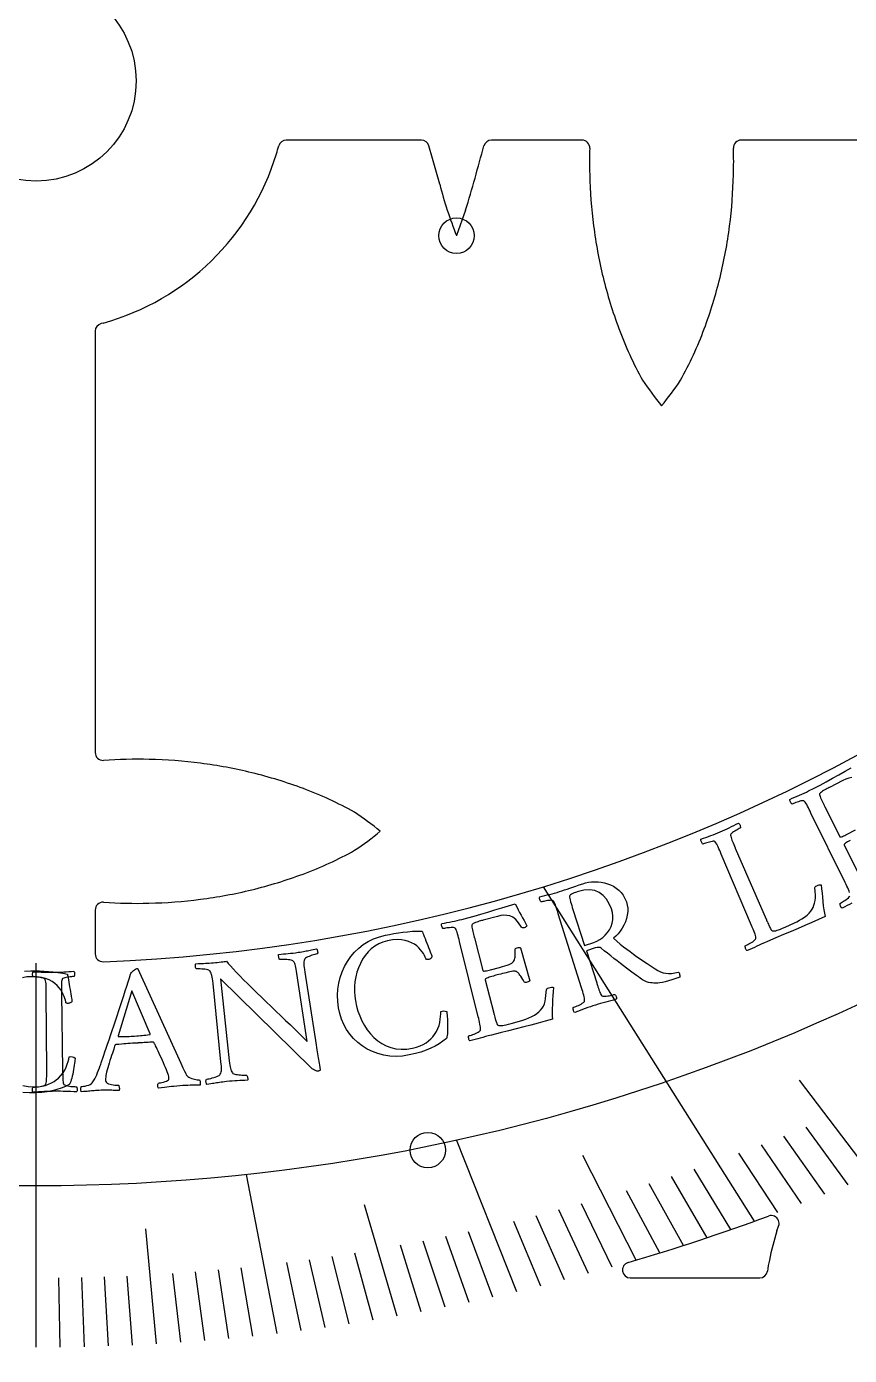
# Model space of a CAD drawing. Header units: millimetres. Extents: x -95 to 95, y -94 to 95.
# Drawn here: x -0.31 to 26.01, y -40.75 to 1.74 of the extents above; entities that cross this region are included whole.
import ezdxf

# ---------------------------------------------------------------- set-up
doc = ezdxf.new("R2010")
doc.units = ezdxf.units.MM
for name, color, linetype in [('CUT_INNER', 6, 'Continuous'), ('CUT_OUTER', 1, 'Continuous'), ('ENGRAVE', 7, 'Continuous'), ('ENGRAVE_FINE', 8, 'Continuous'), ('TEXT', 5, 'Continuous')]:
    doc.layers.add(name, color=color, linetype=linetype)

msp = doc.modelspace()

# ---------------------------------------------------------------- linework, layer by layer
at = {"layer": 'CUT_INNER'}
for points in [[(12.323, -1.89), (8.001, -1.89)], [(12.907, -3.303), (12.676, -2.483), (12.564, -2.074)], [(17.458, -1.89), (14.564, -1.89)], [(46.598, -1.89), (22.551, -1.89)], [(13.738, -4.129), (13.446, -4.941), (13.444, -4.947)], [(1.89, -8.001), (1.89, -21.476)], [(2.141, -7.742), (2.076, -7.759)], [(1.89, -26.51), (1.89, -27.915)], [(23.692, -36.773), (23.748, -36.615)], [(19.001, -38.273), (23.144, -38.273)]]:
    msp.add_lwpolyline(points, dxfattribs=at)
msp.add_circle((0, 0), 3.2, dxfattribs=at)
for centre, radius, start, end in [((2.415, -0.701), 5.518, 342.7936, 345.5663), ((8.001, -2.14), 0.25, 90, 165.2344), ((12.323, -2.14), 0.25, 15.3235, 90), ((-63.982, 19.112), 81.12, 343.35119, 344.86059), ((14.564, -2.14), 0.25, 90, 164.6773), ((17.458, -2.14), 0.25, 357.3189, 90), ((22.551, -2.14), 0.25, 90, 182.6811), ((0, 0), 8.032, 285.4578, 343.1141), ((0.001, 27.003), 55.21, 272.2309, 327.9764), ((28.185, -2.589), 10.487, 177.6077, 182.1847), ((11.794, -2.591), 10.516, 357.7939, 2.3921), ((26.841, 0.335), 14.401, 194.6324, 201.5138), ((33.529, -2.635), 15.827, 181.2838, 187.2516), ((6.485, -2.635), 15.822, 352.7229, 358.6949), ((32.653, -2.741), 14.944, 187.2704, 193.6809), ((7.358, -2.742), 14.942, 346.291, 352.7042), ((32.142, -2.868), 14.418, 193.671, 200.5066), ((7.871, -2.87), 14.413, 339.4599, 346.3012), ((2.14, -8.001), 0.25, 104.7656, 180), ((29.625, -3.857), 11.715, 200.2893, 209.1677), ((10.39, -3.86), 11.707, 330.8308, 339.6759), ((28.015, -3.822), 10.358, 213.6833, 219.3388), ((10.57, -2.768), 12.127, 321.0741, 325.9038), ((2.14, -21.476), 0.25, 180, 272.6811), ((3.214, -37.609), 15.919, 88.5544, 93.8257), ((3.255, -37.512), 15.822, 82.7229, 88.6949), ((3.362, -36.639), 14.942, 76.291, 82.7042), ((3.49, -36.126), 14.413, 69.4599, 76.3012), ((4.48, -33.607), 11.707, 60.8308, 69.6759), ((3.388, -33.427), 12.127, 51.0741, 55.9038), ((4.442, -15.982), 10.358, 303.6833, 309.3388), ((4.477, -14.372), 11.715, 290.2893, 299.1677), ((3.488, -11.855), 14.418, 283.671, 290.5066), ((3.361, -11.344), 14.944, 277.2704, 283.6809), ((2.14, -26.51), 0.25, 87.3189, 180), ((3.214, -10.38), 15.917, 266.1741, 271.4242), ((3.255, -10.468), 15.827, 271.2838, 277.2516), ((2.14, -27.915), 0.25, 180, 272.2852), ((0.129, 26.617), 67.088, 286.2756, 290.32018), ((23.513, -36.531), 0.25, 65.0314, 110.2148), ((23.513, -36.531), 0.25, 340.3125, 65.0314), ((32.889, -39.642), 9.634, 162.6725, 168.4097), ((19.001, -38.023), 0.25, 106.3486, 270), ((26.976, -38.478), 3.609, 167.653, 173.3352), ((23.144, -38.023), 0.25, 270, 351.5625)]:
    msp.add_arc(centre, radius, start, end, dxfattribs=at)
at = {"layer": 'CUT_OUTER'}
msp.add_arc((0, 0), 94.5, 275.625, 358.24265, dxfattribs=at)
at = {"layer": 'ENGRAVE'}
for points in [[(22.971, -36.463), (16.232, -25.767)], [(0, -40.492), (0, -28.207)], [(15.376, -38.717), (13.449, -33.864)], [(7.706, -40.051), (6.728, -34.968)]]:
    msp.add_lwpolyline(points, dxfattribs=at)
for centre, radius in [((0, 27.004), 62.336), ((13.444, -4.947), 0.567), ((12.526, -34.188), 0.567)]:
    msp.add_circle(centre, radius, dxfattribs=at)
at = {"layer": 'ENGRAVE_FINE'}
for points in [[(26.723, -34.977), (24.412, -31.952)], [(25.975, -35.294), (24.625, -33.459)], [(25.226, -35.601), (23.911, -33.744)], [(19.186, -37.708), (17.485, -34.364)], [(23.724, -36.185), (22.48, -34.288)], [(24.476, -35.898), (23.196, -34.021)], [(22.216, -36.731), (21.045, -34.796)], [(20.703, -37.239), (19.607, -35.267)], [(21.46, -36.99), (20.326, -35.036)], [(19.945, -37.478), (18.887, -35.489)], [(11.548, -39.497), (10.506, -35.936)], [(17.665, -38.139), (16.721, -36.103)], [(18.426, -37.928), (17.444, -35.907)], [(16.14, -38.534), (15.275, -36.469)], [(16.903, -38.341), (15.998, -36.29)], [(3.855, -40.382), (3.504, -36.71)], [(13.847, -39.056), (13.101, -36.953)], [(14.612, -38.892), (13.826, -36.8)], [(12.315, -39.359), (11.649, -37.233)], [(13.081, -39.212), (12.375, -37.097)], [(8.475, -39.958), (8.014, -37.787)], [(9.244, -39.856), (8.742, -37.693)], [(10.012, -39.745), (9.469, -37.59)], [(10.78, -39.626), (10.196, -37.48)], [(3.084, -40.422), (2.916, -38.216)], [(4.625, -40.333), (4.373, -38.134)], [(5.396, -40.276), (5.102, -38.081)], [(6.166, -40.21), (5.83, -38.02)], [(6.936, -40.135), (6.559, -37.95)], [(0.771, -40.488), (0.729, -38.277)], [(1.542, -40.474), (1.458, -38.264)], [(2.313, -40.452), (2.187, -38.244)]]:
    msp.add_lwpolyline(points, dxfattribs=at)
at = {"layer": 'TEXT'}
for points in [[(26.019, -25.95), (26.003, -25.904), (25.981, -25.854), (25.957, -25.802), (25.931, -25.748), (25.905, -25.692), (25.877, -25.634), (24.783, -23.41), (24.754, -23.352), (24.726, -23.296), (24.699, -23.242), (24.672, -23.19), (24.645, -23.141), (24.618, -23.099), (24.592, -23.063), (24.566, -23.033), (24.552, -23.021), (24.53, -23.016), (24.5, -23.017), (24.463, -23.024), (24.422, -23.035), (24.38, -23.047), (24.338, -23.06), (24.296, -23.076), (24.256, -23.09), (24.224, -23.103), (24.198, -23.113), (24.179, -23.122), (24.166, -23.113), (24.153, -23.098), (24.139, -23.079), (24.125, -23.056), (24.113, -23.031), (24.106, -23.009), (24.104, -22.989), (24.107, -22.972), (24.184, -22.938), (24.262, -22.905), (24.338, -22.872), (24.414, -22.839), (24.489, -22.807), (24.563, -22.773), (24.636, -22.739), (24.708, -22.704), (24.708, -22.704), (24.887, -22.614), (25.073, -22.516), (25.267, -22.411), (25.468, -22.299), (25.672, -22.184), (25.874, -22.072), (26.073, -21.963)], [(26.09, -22.276), (25.993, -22.293), (25.896, -22.324), (25.798, -22.369), (25.374, -22.588), (25.356, -22.598), (25.331, -22.611), (25.301, -22.627), (25.264, -22.648), (25.225, -22.67), (25.188, -22.692), (25.152, -22.715), (25.118, -22.738), (25.09, -22.76), (25.07, -22.781), (25.058, -22.799), (25.056, -22.816), (25.063, -22.848), (25.074, -22.883), (25.089, -22.922), (25.107, -22.963), (25.128, -23.006), (25.149, -23.05), (25.171, -23.095), (25.193, -23.14), (25.202, -23.157), (25.209, -23.173), (25.216, -23.186), (25.222, -23.198), (25.708, -24.165), (25.717, -24.172), (25.733, -24.174), (25.758, -24.169), (25.789, -24.157), (25.825, -24.142), (25.863, -24.125), (25.902, -24.106), (25.943, -24.086), (26.209, -23.95)], [(26.034, -24.283), (25.993, -24.306), (25.955, -24.328), (25.921, -24.349), (25.89, -24.369), (25.865, -24.389), (25.849, -24.406), (25.842, -24.422), (25.844, -24.436), (26.34, -25.424)], [(26.084, -26.291), (26.012, -26.33), (25.938, -26.369), (25.861, -26.408), (25.783, -26.447), (25.767, -26.439), (25.753, -26.425), (25.74, -26.406), (25.728, -26.381), (25.718, -26.355), (25.712, -26.333), (25.709, -26.313), (25.711, -26.297), (25.73, -26.287), (25.756, -26.273), (25.788, -26.254), (25.826, -26.231), (25.867, -26.205), (25.906, -26.178), (25.943, -26.15), (25.978, -26.121), (26.007, -26.093), (26.027, -26.069)], [(-0.372, -28.461), (-0.172, -28.453), (-0.172, -28.453), (-0.035, -28.454), (0.106, -28.459), (0.25, -28.466), (0.397, -28.475), (0.546, -28.489), (0.697, -28.508), (0.849, -28.532), (1.002, -28.563), (1.003, -28.57), (1.007, -28.593), (1.014, -28.631), (1.024, -28.684), (1.035, -28.747), (1.047, -28.816), (1.059, -28.89), (1.072, -28.969), (1.085, -29.048), (1.097, -29.124), (1.109, -29.196), (1.121, -29.265), (1.131, -29.325), (1.138, -29.371), (1.143, -29.403), (1.144, -29.422), (1.144, -29.434), (1.139, -29.446), (1.127, -29.458), (1.111, -29.47), (1.09, -29.481), (1.069, -29.489), (1.047, -29.494), (1.024, -29.496), (1.005, -29.495), (0.987, -29.492), (0.97, -29.486), (0.955, -29.479), (0.947, -29.442), (0.934, -29.396), (0.917, -29.341), (0.897, -29.278), (0.87, -29.209), (0.835, -29.139), (0.79, -29.068), (0.738, -28.995), (0.675, -28.924), (0.6, -28.859), (0.513, -28.799), (0.413, -28.745), (0.299, -28.701), (0.168, -28.669), (0.02, -28.649), (-0.144, -28.643), (-0.294, -28.651), (-0.437, -28.678)], [(-0.424, -32.127), (-0.25, -32.158), (-0.063, -32.168), (0.068, -32.163), (0.188, -32.147), (0.299, -32.12), (0.399, -32.083), (0.489, -32.039), (0.572, -31.991), (0.646, -31.94), (0.713, -31.884), (0.793, -31.804), (0.861, -31.719), (0.916, -31.63), (0.96, -31.536), (0.994, -31.443), (1.022, -31.357), (1.045, -31.276), (1.061, -31.201), (1.111, -31.199), (1.158, -31.205), (1.203, -31.221), (1.246, -31.245), (1.246, -31.271), (1.243, -31.308), (1.237, -31.355), (1.229, -31.412), (1.22, -31.476), (1.209, -31.543), (1.197, -31.612), (1.184, -31.683), (1.17, -31.755), (1.155, -31.822), (1.139, -31.884), (1.123, -31.943), (1.106, -31.995), (1.09, -32.036), (1.074, -32.067), (1.059, -32.087), (0.935, -32.151), (0.803, -32.206), (0.662, -32.252), (0.512, -32.291), (0.351, -32.32), (0.178, -32.342), (-0.009, -32.354), (-0.209, -32.358), (-0.422, -32.347)]]:
    msp.add_lwpolyline(points, dxfattribs=at)
for points in [[(23.349, -26.803), (23.352, -26.809), (23.355, -26.817), (23.359, -26.826), (23.363, -26.836), (23.375, -26.862), (23.388, -26.892), (23.403, -26.926), (23.419, -26.964), (23.436, -27.003), (23.453, -27.039), (23.47, -27.073), (23.487, -27.106), (23.503, -27.134), (23.518, -27.154), (23.531, -27.167), (23.543, -27.173), (23.579, -27.177), (23.617, -27.177), (23.657, -27.171), (23.698, -27.16), (23.745, -27.143), (23.804, -27.121), (23.873, -27.092), (23.953, -27.058), (24.256, -26.922), (24.334, -26.884), (24.414, -26.84), (24.495, -26.79), (24.578, -26.734), (24.656, -26.674), (24.723, -26.613), (24.777, -26.551), (24.82, -26.488), (24.851, -26.427), (24.876, -26.36), (24.897, -26.288), (24.912, -26.209), (24.922, -26.123), (24.924, -26.026), (24.918, -25.921), (24.904, -25.805), (24.907, -25.787), (24.917, -25.77), (24.937, -25.753), (24.965, -25.738), (25.01, -25.719), (25.049, -25.707), (25.082, -25.704), (25.109, -25.709), (25.122, -25.836), (25.136, -25.968), (25.148, -26.103), (25.161, -26.243), (25.175, -26.379), (25.192, -26.503), (25.214, -26.614), (25.238, -26.713), (25.022, -26.813), (24.805, -26.911), (24.587, -27.007), (24.369, -27.099), (24.145, -27.194), (23.906, -27.296), (23.654, -27.404), (23.389, -27.518), (23.297, -27.558), (23.21, -27.596), (23.128, -27.634), (23.052, -27.671), (22.977, -27.706), (22.901, -27.741), (22.823, -27.776), (22.742, -27.81), (22.727, -27.801), (22.714, -27.786), (22.702, -27.766), (22.691, -27.741), (22.683, -27.715), (22.678, -27.692), (22.677, -27.672), (22.679, -27.656), (22.699, -27.647), (22.725, -27.634), (22.758, -27.617), (22.798, -27.597), (22.84, -27.573), (22.88, -27.549), (22.919, -27.523), (22.955, -27.495), (22.986, -27.469), (23.007, -27.446), (23.019, -27.426), (23.02, -27.41), (23.015, -27.37), (23.006, -27.327), (22.992, -27.28), (22.974, -27.229), (22.952, -27.176), (22.93, -27.12), (22.906, -27.063), (22.881, -27.004), (21.914, -24.721), (21.889, -24.662), (21.864, -24.605), (21.84, -24.549), (21.816, -24.495), (21.791, -24.445), (21.767, -24.402), (21.743, -24.364), (21.719, -24.333), (21.705, -24.32), (21.684, -24.314), (21.654, -24.313), (21.617, -24.318), (21.575, -24.326), (21.533, -24.336), (21.49, -24.348), (21.447, -24.36), (21.406, -24.373), (21.373, -24.384), (21.347, -24.393), (21.328, -24.4), (21.315, -24.39), (21.303, -24.375), (21.29, -24.355), (21.277, -24.331), (21.267, -24.305), (21.262, -24.283), (21.26, -24.263), (21.264, -24.246), (21.343, -24.217), (21.422, -24.188), (21.5, -24.159), (21.578, -24.131), (21.655, -24.103), (21.731, -24.073), (21.805, -24.044), (21.879, -24.013), (21.954, -23.98), (22.027, -23.947), (22.099, -23.912), (22.169, -23.878), (22.24, -23.842), (22.312, -23.806), (22.386, -23.77), (22.462, -23.733), (22.476, -23.742), (22.49, -23.756), (22.502, -23.776), (22.513, -23.801), (22.522, -23.827), (22.528, -23.85), (22.53, -23.869), (22.529, -23.885), (22.51, -23.894), (22.486, -23.907), (22.455, -23.923), (22.418, -23.944), (22.379, -23.966), (22.342, -23.989), (22.306, -24.013), (22.273, -24.037), (22.244, -24.06), (22.224, -24.082), (22.213, -24.103), (22.211, -24.122), (22.216, -24.154), (22.225, -24.19), (22.238, -24.229), (22.254, -24.272), (22.272, -24.317), (22.291, -24.364), (22.312, -24.413), (22.334, -24.464), (22.338, -24.472), (22.341, -24.48), (22.345, -24.488), (22.348, -24.496), (22.352, -24.505), (22.355, -24.513), (22.359, -24.521), (22.362, -24.529)], [(17.482, -25.669), (17.572, -25.643), (17.667, -25.625), (17.765, -25.613), (17.868, -25.608), (17.972, -25.611), (18.074, -25.623), (18.176, -25.642), (18.276, -25.669), (18.373, -25.706), (18.466, -25.752), (18.553, -25.808), (18.635, -25.875), (18.71, -25.951), (18.776, -26.04), (18.832, -26.14), (18.878, -26.252), (18.906, -26.352), (18.92, -26.455), (18.92, -26.561), (18.907, -26.671), (18.881, -26.78), (18.845, -26.887), (18.8, -26.991), (18.745, -27.092), (18.683, -27.187), (18.615, -27.272), (18.541, -27.349), (18.463, -27.415), (18.575, -27.509), (18.684, -27.599), (18.79, -27.684), (18.893, -27.764), (18.996, -27.842), (19.101, -27.918), (19.206, -27.994), (19.314, -28.068), (19.425, -28.144), (19.542, -28.223), (19.666, -28.306), (19.796, -28.392), (19.883, -28.444), (19.969, -28.485), (20.054, -28.515), (20.139, -28.534), (20.226, -28.542), (20.322, -28.539), (20.427, -28.523), (20.539, -28.495), (20.553, -28.506), (20.565, -28.522), (20.574, -28.545), (20.581, -28.575), (20.586, -28.604), (20.589, -28.627), (20.591, -28.644), (20.591, -28.654), (20.457, -28.701), (20.334, -28.742), (20.222, -28.776), (20.12, -28.803), (20.03, -28.824), (19.952, -28.839), (19.886, -28.849), (19.832, -28.853), (19.797, -28.851), (19.754, -28.848), (19.704, -28.844), (19.648, -28.839), (19.587, -28.828), (19.523, -28.808), (19.457, -28.778), (19.389, -28.738), (19.358, -28.717), (19.317, -28.689), (19.266, -28.652), (19.203, -28.607), (19.132, -28.555), (19.055, -28.498), (18.971, -28.435), (18.88, -28.366), (18.785, -28.293), (18.686, -28.218), (18.585, -28.139), (18.481, -28.059), (18.376, -27.977), (18.273, -27.895), (18.172, -27.814), (18.074, -27.734), (18.037, -27.713), (17.993, -27.704), (17.942, -27.707), (17.884, -27.721), (17.599, -27.813), (17.929, -28.843), (17.932, -28.852), (17.935, -28.86), (17.937, -28.869), (17.94, -28.877), (17.943, -28.886), (17.946, -28.894), (17.948, -28.903), (17.951, -28.911), (17.968, -28.964), (17.985, -29.014), (18.001, -29.061), (18.017, -29.106), (18.032, -29.147), (18.049, -29.183), (18.066, -29.216), (18.083, -29.244), (18.098, -29.254), (18.12, -29.261), (18.152, -29.265), (18.191, -29.265), (18.236, -29.262), (18.281, -29.257), (18.327, -29.25), (18.374, -29.24), (18.417, -29.23), (18.453, -29.221), (18.482, -29.213), (18.503, -29.207), (18.515, -29.218), (18.527, -29.233), (18.538, -29.254), (18.549, -29.279), (18.557, -29.305), (18.561, -29.328), (18.56, -29.348), (18.555, -29.365), (18.468, -29.388), (18.382, -29.41), (18.299, -29.432), (18.217, -29.453), (18.136, -29.475), (18.055, -29.498), (17.972, -29.523), (17.889, -29.549), (17.808, -29.575), (17.726, -29.602), (17.644, -29.631), (17.562, -29.66), (17.479, -29.691), (17.395, -29.722), (17.311, -29.753), (17.226, -29.785), (17.212, -29.775), (17.2, -29.759), (17.19, -29.738), (17.182, -29.712), (17.176, -29.685), (17.174, -29.661), (17.174, -29.642), (17.178, -29.626), (17.199, -29.619), (17.226, -29.609), (17.261, -29.595), (17.302, -29.579), (17.346, -29.559), (17.389, -29.539), (17.43, -29.517), (17.469, -29.493), (17.502, -29.47), (17.526, -29.449), (17.539, -29.431), (17.542, -29.415), (17.541, -29.375), (17.536, -29.331), (17.527, -29.283), (17.514, -29.23), (17.498, -29.175), (17.481, -29.118), (17.463, -29.058), (17.444, -28.997), (16.701, -26.632), (16.682, -26.57), (16.663, -26.511), (16.644, -26.453), (16.625, -26.397), (16.606, -26.345), (16.587, -26.299), (16.566, -26.26), (16.545, -26.226), (16.533, -26.212), (16.512, -26.204), (16.483, -26.2), (16.445, -26.201), (16.403, -26.205), (16.36, -26.211), (16.317, -26.218), (16.274, -26.226), (16.234, -26.234), (16.201, -26.241), (16.174, -26.247), (16.155, -26.253), (16.143, -26.241), (16.132, -26.225), (16.122, -26.204), (16.111, -26.179), (16.104, -26.152), (16.1, -26.129), (16.101, -26.11), (16.106, -26.093), (16.188, -26.072), (16.269, -26.051), (16.349, -26.03), (16.428, -26.011), (16.506, -25.99), (16.583, -25.969), (16.66, -25.947), (16.736, -25.923), (16.816, -25.898), (16.898, -25.87), (16.983, -25.841), (17.071, -25.81), (17.164, -25.777), (17.263, -25.743), (17.369, -25.707), (17.482, -25.669)], [(18.4, -26.476), (18.329, -26.308), (18.241, -26.164), (18.134, -26.045), (18.011, -25.949), (17.867, -25.885), (17.703, -25.86), (17.517, -25.874), (17.309, -25.926), (17.282, -25.936), (17.248, -25.948), (17.208, -25.963), (17.162, -25.98), (17.119, -26), (17.088, -26.02), (17.068, -26.041), (17.061, -26.063), (17.061, -26.096), (17.066, -26.137), (17.076, -26.186), (17.092, -26.244), (17.11, -26.305), (17.129, -26.367), (17.148, -26.428), (17.168, -26.491), (17.544, -27.643), (17.834, -27.55), (17.936, -27.509), (18.032, -27.457), (18.122, -27.393), (18.204, -27.317), (18.277, -27.233), (18.338, -27.141), (18.387, -27.042), (18.423, -26.936), (18.444, -26.825), (18.448, -26.712), (18.433, -26.595), (18.4, -26.476)], [(13.618, -26.81), (13.812, -26.759), (14.015, -26.703), (14.226, -26.642), (14.447, -26.575), (14.67, -26.506), (14.891, -26.439), (15.11, -26.374), (15.326, -26.311), (15.37, -26.411), (15.416, -26.505), (15.462, -26.595), (15.509, -26.679), (15.556, -26.762), (15.604, -26.847), (15.651, -26.933), (15.697, -27.021), (15.685, -27.038), (15.666, -27.053), (15.642, -27.066), (15.612, -27.077), (15.579, -27.083), (15.554, -27.083), (15.535, -27.074), (15.523, -27.059), (15.431, -26.92), (15.338, -26.814), (15.246, -26.741), (15.153, -26.701), (15.059, -26.684), (14.961, -26.68), (14.86, -26.69), (14.755, -26.713), (14.294, -26.837), (14.274, -26.843), (14.247, -26.851), (14.214, -26.86), (14.174, -26.872), (14.131, -26.886), (14.09, -26.9), (14.05, -26.914), (14.012, -26.93), (13.98, -26.945), (13.956, -26.961), (13.941, -26.977), (13.934, -26.993), (13.935, -27.026), (13.938, -27.062), (13.945, -27.103), (13.954, -27.148), (13.964, -27.194), (13.976, -27.242), (13.988, -27.29), (14, -27.338), (14.005, -27.357), (14.009, -27.374), (14.013, -27.389), (14.016, -27.401), (14.286, -28.449), (14.293, -28.458), (14.309, -28.463), (14.334, -28.463), (14.367, -28.459), (14.406, -28.452), (14.446, -28.443), (14.489, -28.433), (14.533, -28.422), (14.821, -28.346), (14.915, -28.32), (14.996, -28.295), (15.067, -28.272), (15.126, -28.251), (15.175, -28.229), (15.216, -28.206), (15.248, -28.181), (15.272, -28.155), (15.29, -28.126), (15.303, -28.092), (15.313, -28.055), (15.318, -28.013), (15.32, -27.965), (15.321, -27.91), (15.32, -27.848), (15.319, -27.778), (15.321, -27.758), (15.333, -27.742), (15.354, -27.727), (15.386, -27.716), (15.417, -27.709), (15.445, -27.707), (15.469, -27.71), (15.489, -27.718), (15.787, -28.77), (15.775, -28.784), (15.757, -28.797), (15.733, -28.808), (15.702, -28.819), (15.67, -28.825), (15.643, -28.824), (15.622, -28.817), (15.605, -28.803), (15.565, -28.733), (15.53, -28.675), (15.5, -28.627), (15.475, -28.589), (15.454, -28.559), (15.434, -28.536), (15.417, -28.517), (15.403, -28.504), (15.389, -28.495), (15.374, -28.487), (15.359, -28.48), (15.343, -28.475), (15.321, -28.469), (15.29, -28.468), (15.251, -28.471), (15.204, -28.479), (15.15, -28.489), (15.095, -28.501), (15.037, -28.514), (14.977, -28.528), (14.916, -28.543), (14.858, -28.558), (14.801, -28.573), (14.746, -28.587), (14.708, -28.597), (14.668, -28.608), (14.625, -28.621), (14.579, -28.634), (14.535, -28.648), (14.493, -28.661), (14.455, -28.674), (14.42, -28.688), (14.392, -28.701), (14.373, -28.715), (14.363, -28.729), (14.362, -28.743), (14.638, -29.813), (14.639, -29.82), (14.641, -29.828), (14.644, -29.837), (14.646, -29.848), (14.658, -29.891), (14.671, -29.94), (14.686, -29.994), (14.703, -30.054), (14.72, -30.11), (14.736, -30.152), (14.752, -30.179), (14.766, -30.192), (14.802, -30.202), (14.839, -30.207), (14.88, -30.208), (14.922, -30.203), (14.971, -30.195), (15.032, -30.181), (15.105, -30.164), (15.19, -30.142), (15.464, -30.069), (15.565, -30.038), (15.664, -30.003), (15.76, -29.963), (15.854, -29.918), (15.942, -29.87), (16.018, -29.82), (16.082, -29.768), (16.136, -29.715), (16.186, -29.653), (16.226, -29.584), (16.256, -29.508), (16.277, -29.424), (16.292, -29.336), (16.305, -29.245), (16.316, -29.151), (16.326, -29.055), (16.331, -29.037), (16.344, -29.021), (16.366, -29.008), (16.396, -28.997), (16.443, -28.985), (16.484, -28.98), (16.517, -28.982), (16.543, -28.991), (16.536, -29.119), (16.528, -29.251), (16.52, -29.387), (16.51, -29.527), (16.503, -29.663), (16.501, -29.788), (16.504, -29.901), (16.513, -30.003), (16.283, -30.068), (16.054, -30.131), (15.824, -30.191), (15.594, -30.249), (15.357, -30.307), (15.106, -30.37), (14.841, -30.437), (14.56, -30.508), (14.463, -30.533), (14.371, -30.558), (14.285, -30.582), (14.204, -30.606), (14.124, -30.63), (14.043, -30.652), (13.961, -30.674), (13.876, -30.695), (13.863, -30.684), (13.852, -30.668), (13.843, -30.646), (13.836, -30.619), (13.832, -30.592), (13.831, -30.569), (13.833, -30.549), (13.837, -30.533), (13.858, -30.528), (13.887, -30.519), (13.922, -30.508), (13.964, -30.494), (14.01, -30.477), (14.053, -30.459), (14.095, -30.439), (14.136, -30.418), (14.17, -30.397), (14.195, -30.377), (14.209, -30.36), (14.214, -30.344), (14.215, -30.304), (14.212, -30.26), (14.206, -30.211), (14.195, -30.158), (14.183, -30.102), (14.169, -30.044), (14.155, -29.983), (14.14, -29.921), (13.542, -27.515), (13.526, -27.453), (13.511, -27.392), (13.495, -27.333), (13.48, -27.277), (13.464, -27.224), (13.447, -27.177), (13.429, -27.136), (13.41, -27.101), (13.398, -27.087), (13.378, -27.077), (13.349, -27.071), (13.312, -27.07), (13.269, -27.072), (13.226, -27.075), (13.181, -27.08), (13.137, -27.085), (13.095, -27.091), (13.061, -27.097), (13.033, -27.102), (13.013, -27.106), (13.002, -27.094), (12.992, -27.078), (12.983, -27.056), (12.974, -27.03), (12.968, -27.003), (12.966, -26.98), (12.968, -26.96), (12.974, -26.944), (13.057, -26.927), (13.14, -26.911), (13.221, -26.895), (13.303, -26.88), (13.383, -26.864), (13.462, -26.847), (13.541, -26.829), (13.618, -26.81)], [(11.171, -27.316), (11.306, -27.29), (11.445, -27.265), (11.587, -27.242), (11.733, -27.222), (11.882, -27.204), (12.033, -27.192), (12.187, -27.185), (12.343, -27.184), (12.346, -27.191), (12.355, -27.212), (12.369, -27.248), (12.39, -27.298), (12.414, -27.358), (12.439, -27.422), (12.466, -27.492), (12.495, -27.567), (12.524, -27.642), (12.551, -27.714), (12.578, -27.782), (12.603, -27.847), (12.625, -27.903), (12.642, -27.947), (12.653, -27.978), (12.658, -27.996), (12.661, -28.007), (12.658, -28.02), (12.649, -28.034), (12.635, -28.05), (12.617, -28.065), (12.598, -28.077), (12.578, -28.086), (12.556, -28.092), (12.537, -28.096), (12.518, -28.096), (12.501, -28.095), (12.485, -28.09), (12.469, -28.056), (12.447, -28.013), (12.42, -27.963), (12.387, -27.905), (12.346, -27.843), (12.297, -27.782), (12.239, -27.721), (12.173, -27.661), (12.097, -27.604), (12.01, -27.556), (11.913, -27.515), (11.804, -27.483), (11.683, -27.462), (11.549, -27.458), (11.4, -27.469), (11.237, -27.497), (11.092, -27.535), (10.958, -27.591), (10.834, -27.662), (10.72, -27.749), (10.616, -27.85), (10.523, -27.961), (10.441, -28.083), (10.37, -28.216), (10.309, -28.356), (10.26, -28.501), (10.223, -28.65), (10.197, -28.804), (10.183, -28.959), (10.18, -29.113), (10.189, -29.265), (10.21, -29.415), (10.246, -29.58), (10.293, -29.741), (10.35, -29.899), (10.419, -30.053), (10.499, -30.201), (10.589, -30.339), (10.69, -30.466), (10.802, -30.584), (10.924, -30.689), (11.055, -30.778), (11.197, -30.852), (11.347, -30.909), (11.507, -30.948), (11.676, -30.964), (11.853, -30.959), (12.038, -30.93), (12.165, -30.899), (12.28, -30.858), (12.382, -30.81), (12.473, -30.753), (12.552, -30.692), (12.623, -30.628), (12.686, -30.562), (12.739, -30.494), (12.801, -30.399), (12.85, -30.302), (12.887, -30.203), (12.91, -30.103), (12.925, -30.005), (12.934, -29.914), (12.94, -29.831), (12.941, -29.754), (12.989, -29.742), (13.036, -29.739), (13.084, -29.744), (13.131, -29.759), (13.136, -29.785), (13.14, -29.821), (13.144, -29.869), (13.148, -29.926), (13.152, -29.991), (13.155, -30.058), (13.158, -30.128), (13.159, -30.201), (13.16, -30.274), (13.16, -30.342), (13.157, -30.407), (13.153, -30.468), (13.147, -30.522), (13.14, -30.566), (13.131, -30.599), (13.12, -30.622), (13.012, -30.709), (12.893, -30.79), (12.765, -30.865), (12.626, -30.933), (12.475, -30.995), (12.309, -31.051), (12.129, -31.102), (11.934, -31.146), (11.723, -31.18), (11.517, -31.192), (11.316, -31.183), (11.121, -31.153), (10.934, -31.104), (10.756, -31.039), (10.589, -30.956), (10.432, -30.858), (10.287, -30.744), (10.155, -30.619), (10.037, -30.481), (9.932, -30.33), (9.843, -30.169), (9.77, -30), (9.713, -29.822), (9.672, -29.636), (9.647, -29.436), (9.64, -29.238), (9.652, -29.044), (9.682, -28.853), (9.729, -28.668), (9.791, -28.489), (9.868, -28.319), (9.959, -28.155), (10.065, -28.002), (10.185, -27.861), (10.318, -27.733), (10.465, -27.617), (10.624, -27.516), (10.795, -27.432), (10.977, -27.366), (11.171, -27.316)], [(5.67, -28.198), (5.732, -28.192), (5.793, -28.185), (5.853, -28.179), (5.913, -28.172), (5.968, -28.166), (6.015, -28.16), (6.055, -28.154), (6.087, -28.148), (6.144, -28.217), (6.215, -28.299), (6.301, -28.394), (6.401, -28.501), (6.513, -28.618), (6.635, -28.742), (6.766, -28.874), (6.907, -29.012), (7.054, -29.156), (7.204, -29.301), (7.357, -29.448), (7.513, -29.597), (7.671, -29.746), (7.826, -29.894), (7.981, -30.041), (8.133, -30.187), (8.28, -30.328), (8.418, -30.463), (8.546, -30.591), (8.665, -30.713), (8.339, -28.538), (8.328, -28.465), (8.317, -28.401), (8.307, -28.345), (8.297, -28.297), (8.285, -28.255), (8.269, -28.216), (8.248, -28.18), (8.222, -28.146), (8.208, -28.134), (8.184, -28.123), (8.153, -28.113), (8.113, -28.105), (8.068, -28.099), (8.023, -28.095), (7.977, -28.092), (7.93, -28.09), (7.885, -28.09), (7.847, -28.091), (7.815, -28.092), (7.79, -28.095), (7.778, -28.08), (7.768, -28.061), (7.762, -28.039), (7.758, -28.012), (7.756, -27.986), (7.755, -27.964), (7.755, -27.946), (7.755, -27.932), (7.836, -27.924), (7.914, -27.916), (7.99, -27.909), (8.063, -27.902), (8.137, -27.895), (8.216, -27.887), (8.299, -27.876), (8.386, -27.863), (8.448, -27.854), (8.503, -27.844), (8.553, -27.836), (8.596, -27.828), (8.637, -27.82), (8.678, -27.811), (8.72, -27.802), (8.762, -27.792), (8.808, -27.782), (8.857, -27.771), (8.912, -27.759), (8.97, -27.747), (8.978, -27.759), (8.985, -27.774), (8.992, -27.793), (8.999, -27.814), (9.004, -27.837), (9.005, -27.861), (9.003, -27.886), (8.997, -27.911), (8.976, -27.915), (8.948, -27.922), (8.912, -27.931), (8.867, -27.944), (8.82, -27.959), (8.774, -27.975), (8.729, -27.993), (8.685, -28.012), (8.647, -28.032), (8.617, -28.052), (8.595, -28.072), (8.583, -28.091), (8.57, -28.128), (8.562, -28.165), (8.559, -28.204), (8.56, -28.245), (8.565, -28.292), (8.572, -28.349), (8.581, -28.416), (8.593, -28.493), (8.954, -30.825), (8.966, -30.905), (8.978, -30.979), (8.989, -31.049), (8.999, -31.113), (9.008, -31.174), (9.018, -31.234), (9.028, -31.293), (9.038, -31.35), (9.049, -31.41), (9.061, -31.474), (9.075, -31.543), (9.089, -31.616), (9.086, -31.628), (9.08, -31.637), (9.07, -31.645), (9.057, -31.651), (9.044, -31.656), (9.033, -31.659), (9.023, -31.662), (9.016, -31.663), (9.002, -31.664), (8.983, -31.661), (8.959, -31.655), (8.931, -31.646), (8.899, -31.633), (8.866, -31.614), (8.83, -31.59), (8.792, -31.559), (5.901, -28.706), (6.179, -31.33), (6.187, -31.403), (6.196, -31.467), (6.204, -31.522), (6.213, -31.569), (6.224, -31.61), (6.239, -31.649), (6.258, -31.686), (6.281, -31.72), (6.296, -31.733), (6.319, -31.745), (6.351, -31.756), (6.392, -31.765), (6.437, -31.773), (6.484, -31.779), (6.533, -31.785), (6.583, -31.789), (6.63, -31.791), (6.67, -31.792), (6.704, -31.792), (6.732, -31.79), (6.744, -31.805), (6.754, -31.823), (6.761, -31.845), (6.765, -31.87), (6.767, -31.895), (6.768, -31.917), (6.766, -31.937), (6.763, -31.954), (6.676, -31.958), (6.593, -31.962), (6.513, -31.966), (6.435, -31.97), (6.357, -31.974), (6.274, -31.98), (6.185, -31.988), (6.091, -31.997), (6.027, -32.004), (5.968, -32.011), (5.915, -32.018), (5.866, -32.026), (5.82, -32.033), (5.774, -32.041), (5.73, -32.048), (5.686, -32.055), (5.639, -32.063), (5.586, -32.071), (5.527, -32.079), (5.461, -32.089), (5.454, -32.076), (5.448, -32.06), (5.442, -32.041), (5.436, -32.019), (5.433, -31.996), (5.433, -31.972), (5.438, -31.947), (5.446, -31.923), (5.468, -31.92), (5.498, -31.914), (5.536, -31.906), (5.583, -31.895), (5.633, -31.882), (5.682, -31.868), (5.731, -31.852), (5.78, -31.834), (5.823, -31.816), (5.856, -31.798), (5.878, -31.779), (5.891, -31.761), (5.906, -31.725), (5.918, -31.688), (5.925, -31.65), (5.927, -31.61), (5.926, -31.565), (5.924, -31.509), (5.919, -31.442), (5.911, -31.364), (5.657, -28.857), (5.649, -28.779), (5.641, -28.712), (5.632, -28.655), (5.624, -28.609), (5.613, -28.569), (5.599, -28.532), (5.582, -28.498), (5.561, -28.466), (5.546, -28.45), (5.521, -28.436), (5.487, -28.425), (5.444, -28.415), (5.396, -28.407), (5.348, -28.401), (5.299, -28.397), (5.251, -28.395), (5.206, -28.394), (5.169, -28.393), (5.141, -28.394), (5.12, -28.395), (5.108, -28.372), (5.1, -28.349), (5.095, -28.326), (5.094, -28.302), (5.095, -28.279), (5.097, -28.26), (5.1, -28.243), (5.104, -28.229), (5.196, -28.224), (5.278, -28.22), (5.352, -28.216), (5.416, -28.215), (5.476, -28.212), (5.539, -28.209), (5.604, -28.204), (5.67, -28.198)], [(0.564, -28.503), (0.645, -28.502), (0.726, -28.499), (0.805, -28.495), (0.884, -28.49), (0.962, -28.485), (1.043, -28.479), (1.125, -28.474), (1.209, -28.469), (1.219, -28.483), (1.226, -28.502), (1.23, -28.525), (1.231, -28.552), (1.229, -28.58), (1.226, -28.603), (1.22, -28.621), (1.213, -28.636), (1.192, -28.637), (1.165, -28.639), (1.13, -28.642), (1.088, -28.647), (1.043, -28.653), (1, -28.66), (0.958, -28.668), (0.918, -28.677), (0.882, -28.688), (0.856, -28.7), (0.837, -28.715), (0.828, -28.732), (0.821, -28.764), (0.815, -28.8), (0.812, -28.841), (0.81, -28.887), (0.809, -28.935), (0.809, -28.986), (0.809, -29.04), (0.81, -29.095), (0.81, -29.104), (0.81, -29.113), (0.811, -29.122), (0.811, -29.131), (0.811, -29.139), (0.811, -29.148), (0.811, -29.157), (0.811, -29.166), (0.847, -31.645), (0.847, -31.654), (0.847, -31.663), (0.847, -31.671), (0.848, -31.68), (0.848, -31.689), (0.848, -31.698), (0.848, -31.707), (0.848, -31.716), (0.849, -31.771), (0.85, -31.824), (0.852, -31.874), (0.854, -31.921), (0.857, -31.965), (0.862, -32.005), (0.869, -32.041), (0.877, -32.072), (0.888, -32.087), (0.908, -32.1), (0.937, -32.113), (0.975, -32.124), (1.018, -32.135), (1.063, -32.143), (1.109, -32.149), (1.156, -32.154), (1.201, -32.157), (1.238, -32.159), (1.268, -32.16), (1.29, -32.16), (1.298, -32.174), (1.305, -32.192), (1.309, -32.215), (1.312, -32.243), (1.313, -32.27), (1.31, -32.293), (1.303, -32.312), (1.293, -32.326), (1.203, -32.322), (1.115, -32.319), (1.029, -32.315), (0.945, -32.312), (0.861, -32.309), (0.776, -32.308), (0.689, -32.307), (0.602, -32.308), (0.517, -32.309), (0.431, -32.311), (0.344, -32.315), (0.257, -32.319), (0.169, -32.324), (0.08, -32.329), (-0.01, -32.335), (-0.1, -32.34), (-0.111, -32.326), (-0.118, -32.307), (-0.121, -32.285), (-0.121, -32.257), (-0.119, -32.23), (-0.115, -32.206), (-0.108, -32.188), (-0.1, -32.174), (-0.078, -32.173), (-0.049, -32.172), (-0.012, -32.169), (0.033, -32.165), (0.081, -32.16), (0.127, -32.152), (0.173, -32.143), (0.217, -32.132), (0.256, -32.12), (0.284, -32.106), (0.302, -32.093), (0.31, -32.078), (0.321, -32.04), (0.329, -31.996), (0.334, -31.948), (0.336, -31.894), (0.337, -31.836), (0.338, -31.776), (0.338, -31.714), (0.338, -31.65), (0.324, -29.171), (0.323, -29.107), (0.322, -29.044), (0.321, -28.983), (0.319, -28.924), (0.316, -28.869), (0.311, -28.82), (0.303, -28.776), (0.293, -28.737), (0.285, -28.721), (0.268, -28.706), (0.241, -28.694), (0.204, -28.684), (0.163, -28.676), (0.12, -28.669), (0.076, -28.663), (0.031, -28.658), (-0.011, -28.654), (-0.046, -28.651), (-0.073, -28.649), (-0.094, -28.649), (-0.102, -28.635), (-0.107, -28.616), (-0.112, -28.593), (-0.114, -28.566), (-0.114, -28.538), (-0.11, -28.515), (-0.104, -28.497), (-0.094, -28.482), (-0.009, -28.486), (0.075, -28.489), (0.158, -28.493), (0.24, -28.497), (0.322, -28.5), (0.403, -28.503), (0.484, -28.504), (0.564, -28.503)], [(2.052, -31.478), (2.055, -31.469), (2.065, -31.441), (2.081, -31.395), (2.104, -31.331), (2.131, -31.25), (2.164, -31.157), (2.2, -31.05), (2.24, -30.93), (2.284, -30.8), (2.331, -30.662), (2.381, -30.518), (2.433, -30.366), (2.486, -30.209), (2.54, -30.05), (2.593, -29.889), (2.646, -29.726), (2.699, -29.563), (2.75, -29.403), (2.8, -29.247), (2.849, -29.094), (2.896, -28.947), (2.94, -28.809), (2.981, -28.681), (3.019, -28.561), (3.032, -28.536), (3.052, -28.509), (3.079, -28.48), (3.112, -28.449), (3.146, -28.421), (3.177, -28.4), (3.203, -28.388), (3.224, -28.383), (3.23, -28.383), (3.234, -28.383), (3.237, -28.384), (3.239, -28.385), (3.241, -28.386), (3.244, -28.388), (3.248, -28.39), (3.253, -28.393), (4.623, -31.409), (4.694, -31.557), (4.747, -31.667), (4.784, -31.74), (4.803, -31.776), (4.824, -31.806), (4.852, -31.833), (4.888, -31.857), (4.93, -31.879), (4.975, -31.897), (5.02, -31.912), (5.065, -31.924), (5.11, -31.932), (5.15, -31.938), (5.183, -31.941), (5.207, -31.943), (5.223, -31.943), (5.235, -31.959), (5.243, -31.979), (5.248, -32.004), (5.249, -32.033), (5.249, -32.061), (5.248, -32.083), (5.246, -32.099), (5.244, -32.108), (5.158, -32.11), (5.077, -32.112), (5, -32.113), (4.928, -32.114), (4.855, -32.117), (4.775, -32.12), (4.689, -32.126), (4.595, -32.132), (4.497, -32.141), (4.407, -32.149), (4.327, -32.158), (4.255, -32.167), (4.183, -32.177), (4.102, -32.187), (4.013, -32.199), (3.915, -32.211), (3.903, -32.198), (3.895, -32.18), (3.89, -32.157), (3.888, -32.13), (3.889, -32.102), (3.893, -32.078), (3.9, -32.059), (3.91, -32.045), (3.941, -32.041), (3.979, -32.035), (4.024, -32.025), (4.077, -32.012), (4.129, -31.997), (4.172, -31.981), (4.205, -31.964), (4.23, -31.945), (4.239, -31.93), (4.245, -31.911), (4.248, -31.888), (4.248, -31.86), (4.243, -31.829), (4.233, -31.789), (4.217, -31.74), (4.196, -31.682), (4.17, -31.618), (4.142, -31.55), (4.111, -31.478), (4.077, -31.402), (4.042, -31.324), (4.006, -31.248), (3.971, -31.173), (3.937, -31.099), (3.903, -31.028), (3.873, -30.964), (3.846, -30.907), (3.822, -30.856), (3.803, -30.814), (3.788, -30.785), (3.78, -30.767), (3.777, -30.761), (3.777, -30.76), (3.774, -30.758), (3.77, -30.754), (3.765, -30.75), (3.759, -30.745), (3.752, -30.741), (3.746, -30.74), (3.74, -30.739), (3.693, -30.74), (3.641, -30.741), (3.584, -30.744), (3.522, -30.747), (3.458, -30.751), (3.397, -30.755), (3.337, -30.758), (3.28, -30.761), (3.265, -30.762), (3.251, -30.763), (3.236, -30.764), (3.221, -30.765), (3.207, -30.765), (3.193, -30.766), (3.18, -30.767), (3.168, -30.767), (3.083, -30.772), (3.004, -30.777), (2.933, -30.782), (2.867, -30.786), (2.801, -30.791), (2.726, -30.798), (2.642, -30.806), (2.549, -30.816), (2.546, -30.817), (2.542, -30.819), (2.537, -30.822), (2.532, -30.826), (2.527, -30.83), (2.523, -30.833), (2.521, -30.834), (2.521, -30.835), (2.518, -30.843), (2.511, -30.865), (2.499, -30.903), (2.481, -30.956), (2.461, -31.019), (2.438, -31.088), (2.413, -31.162), (2.386, -31.242), (2.359, -31.324), (2.334, -31.403), (2.31, -31.479), (2.288, -31.553), (2.267, -31.625), (2.249, -31.691), (2.237, -31.751), (2.229, -31.805), (2.224, -31.853), (2.221, -31.896), (2.22, -31.933), (2.22, -31.966), (2.227, -31.997), (2.246, -32.023), (2.276, -32.047), (2.317, -32.066), (2.365, -32.082), (2.414, -32.094), (2.463, -32.103), (2.513, -32.109), (2.558, -32.112), (2.594, -32.114), (2.62, -32.115), (2.637, -32.115), (2.643, -32.124), (2.648, -32.139), (2.654, -32.161), (2.658, -32.189), (2.662, -32.218), (2.662, -32.243), (2.66, -32.264), (2.656, -32.281), (2.601, -32.28), (2.549, -32.28), (2.502, -32.279), (2.459, -32.278), (2.418, -32.276), (2.377, -32.275), (2.336, -32.273), (2.295, -32.272), (2.251, -32.271), (2.2, -32.271), (2.144, -32.272), (2.08, -32.274), (2.016, -32.277), (1.958, -32.28), (1.904, -32.283), (1.856, -32.288), (1.811, -32.292), (1.766, -32.296), (1.72, -32.3), (1.675, -32.305), (1.627, -32.309), (1.572, -32.314), (1.512, -32.318), (1.445, -32.323), (1.44, -32.314), (1.436, -32.298), (1.433, -32.277), (1.431, -32.249), (1.431, -32.22), (1.433, -32.194), (1.436, -32.173), (1.441, -32.156), (1.473, -32.154), (1.514, -32.148), (1.565, -32.138), (1.625, -32.125), (1.684, -32.108), (1.732, -32.087), (1.768, -32.062), (1.794, -32.034), (1.836, -31.974), (1.874, -31.912), (1.909, -31.846), (1.94, -31.776), (1.968, -31.705), (1.997, -31.631), (2.025, -31.555), (2.052, -31.478)], [(3.065, -29.094), (2.619, -30.533), (2.619, -30.534), (2.62, -30.536), (2.621, -30.54), (2.623, -30.545), (2.625, -30.55), (2.627, -30.554), (2.629, -30.556), (2.632, -30.556), (2.691, -30.556), (2.755, -30.556), (2.825, -30.555), (2.9, -30.552), (2.974, -30.55), (3.04, -30.547), (3.099, -30.545), (3.15, -30.542), (3.216, -30.538), (3.278, -30.534), (3.337, -30.528), (3.393, -30.522), (3.449, -30.516), (3.507, -30.51), (3.567, -30.503), (3.63, -30.496), (3.636, -30.495), (3.64, -30.492), (3.643, -30.487), (3.644, -30.48), (3.645, -30.474), (3.646, -30.469), (3.646, -30.466), (3.646, -30.465)]]:
    msp.add_lwpolyline(points, close=True, dxfattribs=at)

doc.saveas('drawing.dxf')
